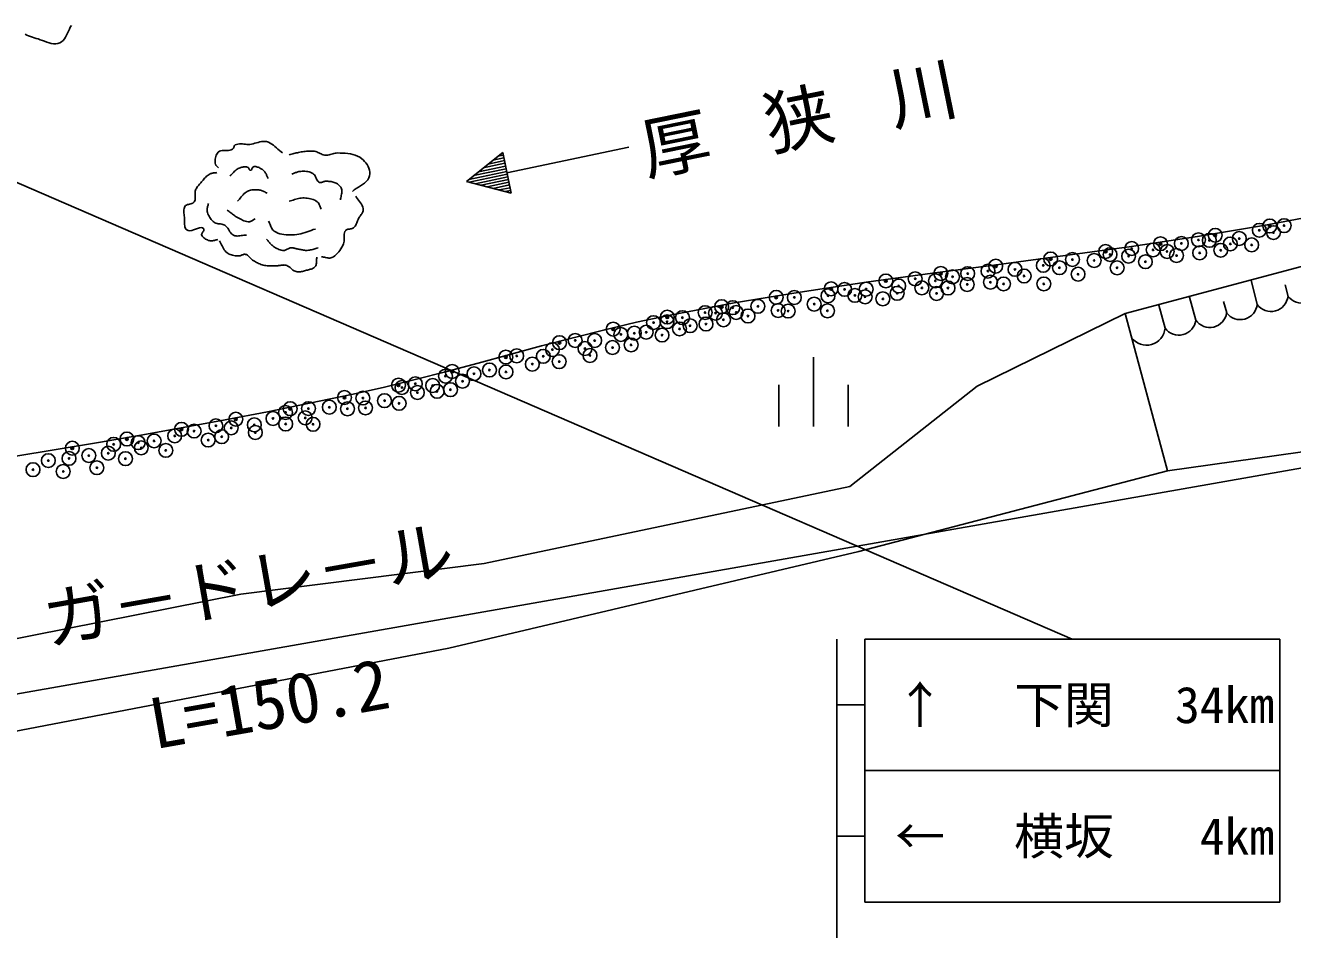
# Model space of a CAD drawing. Units: millimetres, scale not verified. Extents: x 40000 to 680000, y 20000 to 380000.
# Drawn here: x 465828 to 511612, y 245321 to 278009 of the extents above; entities that cross this region are included whole.
import ezdxf
from ezdxf.enums import TextEntityAlignment as Align

# ---------------------------------------------------------------- set-up
doc = ezdxf.new("R2010")
doc.units = ezdxf.units.MM
doc.header["$LTSCALE"] = 1000
doc.header["$PDMODE"] = 32
doc.header["$PDSIZE"] = 500
doc.layers.add('S-BGD', color=7, linetype='Continuous', lineweight=25)
doc.layers.add('S-STR-STRC', color=7, linetype='Continuous', lineweight=25)
doc.styles.add('@ＭＳ ゴシック', font='')
doc.styles.add('ＭＳ ゴシック', font='')
doc.styles.get('@ＭＳ ゴシック').set_extended_font_data('@MS Gothic')
doc.styles.get('ＭＳ ゴシック').set_extended_font_data('MS Gothic')

msp = doc.modelspace()

# ---------------------------------------------------------------- linework, layer by layer
at = {"layer": 'S-BGD'}
for p, q in [((481760, 272370), (483074, 273412)), ((483074, 273412), (483382, 271944)), ((487632, 273603), (483228, 272678)), ((482198, 272718), (483176, 272923)), ((482373, 272857), (483156, 273021)), ((482548, 272996), (483135, 273119)), ((482723, 273135), (483115, 273217)), ((482898, 273274), (483094, 273315)), ((481847, 272440), (483217, 272727)), ((481868, 272342), (483238, 272630)), ((482022, 272579), (483197, 272825)), ((482084, 272285), (483258, 272532)), ((482300, 272228), (483279, 272434)), ((483382, 271944), (481760, 272370)), ((482517, 272172), (483299, 272336)), ((482733, 272115), (483320, 272238)), ((482949, 272058), (483341, 272140)), ((483165, 272001), (483361, 272042)), ((505557, 267595), (515969, 270372)), ((510334, 267924), (510111, 268792)), ((511444, 268212), (511341, 268627)), ((507001, 267064), (506776, 267897)), ((508111, 267353), (507888, 268178)), ((509228, 267618), (509115, 268030)), ((500215, 264966), (505557, 267595)), ((507088, 261907), (505557, 267595)), ((494305, 263509), (494305, 266009)), ((493055, 263509), (493055, 265009)), ((495555, 263509), (495555, 265009)), ((495611, 261345), (500215, 264966)), ((507088, 261907), (515839, 263142)), ((495935, 258987), (507088, 261907)), ((482407, 258557), (495611, 261345)), ((481122, 255495), (495935, 258987)), ((473612, 257448), (482407, 258557)), ((460673, 254883), (473612, 257448)), ((481122, 255495), (463765, 252164))]:
    msp.add_line(p, q, dxfattribs=at)
for points in [[(467492, 278008), (467453, 277942), (467418, 277871), (467385, 277798), (467352, 277724), (467319, 277651), (467282, 277582), (467241, 277518), (467194, 277461), (467140, 277413), (467075, 277377), (467001, 277353), (466924, 277344), (466845, 277346), (466765, 277357), (466684, 277377), (466603, 277402), (466523, 277431), (466443, 277461), (466364, 277490), (466287, 277517), (466219, 277538), (466151, 277559), (466082, 277581), (466013, 277604), (465946, 277629), (465881, 277658), (465819, 277690)], [(475122, 273397), (475065, 273440), (475009, 273487), (474955, 273535), (474900, 273584), (474846, 273632), (474790, 273678), (474732, 273719), (474672, 273755), (474609, 273784), (474542, 273805), (474483, 273813), (474423, 273814), (474364, 273807), (474304, 273795), (474244, 273779), (474185, 273762), (474125, 273744), (474064, 273728), (474004, 273714), (473944, 273705), (473890, 273702), (473835, 273704), (473780, 273709), (473724, 273716), (473668, 273721), (473614, 273725), (473560, 273725), (473508, 273719), (473458, 273706), (473410, 273684), (473396, 273674), (473385, 273660), (473376, 273645), (473368, 273628), (473362, 273610), (473355, 273592), (473347, 273574), (473339, 273558), (473328, 273544), (473315, 273532), (473269, 273508), (473218, 273494), (473163, 273488), (473106, 273487), (473049, 273487), (472992, 273487), (472937, 273484), (472885, 273474), (472838, 273455), (472797, 273425), (472767, 273390), (472742, 273352), (472722, 273310), (472707, 273265), (472695, 273218), (472688, 273170), (472686, 273122), (472687, 273074), (472692, 273026), (472700, 272981), (472705, 272966), (472712, 272952), (472721, 272938), (472732, 272926), (472743, 272914), (472755, 272902), (472768, 272890), (472780, 272879), (472791, 272867), (472802, 272854)], [(477643, 272005), (477710, 272059), (477783, 272110), (477859, 272158), (477936, 272206), (478012, 272255), (478083, 272306), (478147, 272362), (478200, 272423), (478241, 272492), (478267, 272569), (478275, 272637), (478272, 272705), (478259, 272774), (478238, 272842), (478209, 272909), (478173, 272973), (478131, 273034), (478085, 273091), (478036, 273143), (477984, 273189), (477911, 273241), (477832, 273283), (477748, 273316), (477661, 273342), (477570, 273361), (477477, 273375), (477384, 273384), (477290, 273390), (477197, 273393), (477105, 273396), (477061, 273394), (477018, 273387), (476975, 273378), (476931, 273366), (476888, 273352), (476845, 273340), (476802, 273328), (476759, 273319), (476716, 273315), (476672, 273315), (476631, 273321), (476591, 273332), (476551, 273346), (476512, 273363), (476474, 273381), (476435, 273400), (476396, 273418), (476357, 273433), (476317, 273446), (476276, 273455), (476228, 273460), (476179, 273463), (476130, 273464), (476081, 273463), (476032, 273460), (475983, 273456), (475934, 273451), (475885, 273445), (475836, 273438), (475788, 273431), (475744, 273424), (475701, 273416), (475658, 273406), (475615, 273396), (475572, 273385), (475529, 273374), (475487, 273362), (475444, 273351), (475401, 273340), (475358, 273329)], [(473218, 272568), (473251, 272597), (473283, 272627), (473314, 272659), (473346, 272691), (473377, 272722), (473410, 272752), (473443, 272780), (473478, 272806), (473515, 272829), (473554, 272848), (473584, 272859), (473616, 272870), (473648, 272880), (473681, 272888), (473715, 272893), (473748, 272897), (473781, 272897), (473813, 272894), (473844, 272887), (473875, 272876), (473886, 272869), (473895, 272858), (473902, 272845), (473908, 272830), (473914, 272815), (473920, 272801), (473927, 272788), (473935, 272777), (473945, 272770), (473957, 272767), (473973, 272770), (473986, 272778), (473997, 272791), (474007, 272807), (474015, 272825), (474024, 272844), (474034, 272861), (474045, 272877), (474057, 272889), (474072, 272897), (474100, 272903), (474128, 272905), (474157, 272902), (474185, 272897), (474214, 272888), (474242, 272878), (474270, 272865), (474297, 272852), (474324, 272838), (474350, 272825), (474365, 272816), (474379, 272806), (474394, 272796), (474407, 272785), (474421, 272774), (474433, 272762), (474446, 272749), (474457, 272736), (474469, 272723), (474480, 272709), (474495, 272687), (474510, 272664), (474523, 272641), (474535, 272617), (474546, 272592), (474557, 272567), (474568, 272542), (474579, 272517), (474590, 272492), (474602, 272468)], [(472779, 270262), (472749, 270257), (472718, 270251), (472687, 270244), (472656, 270237), (472625, 270230), (472594, 270224), (472563, 270220), (472532, 270219), (472502, 270221), (472472, 270227), (472439, 270237), (472405, 270250), (472371, 270264), (472338, 270282), (472307, 270301), (472278, 270323), (472252, 270347), (472229, 270373), (472211, 270402), (472198, 270434), (472196, 270456), (472202, 270478), (472213, 270501), (472227, 270524), (472243, 270546), (472259, 270568), (472271, 270590), (472279, 270611), (472279, 270630), (472271, 270649), (472228, 270684), (472175, 270696), (472115, 270689), (472049, 270671), (471979, 270645), (471909, 270619), (471840, 270597), (471774, 270585), (471713, 270589), (471661, 270614), (471632, 270644), (471610, 270678), (471596, 270717), (471588, 270760), (471584, 270805), (471582, 270852), (471583, 270899), (471584, 270946), (471584, 270993), (471582, 271037), (471578, 271080), (471572, 271124), (471565, 271169), (471559, 271214), (471554, 271259), (471552, 271303), (471554, 271346), (471561, 271387), (471573, 271427), (471593, 271464), (471617, 271492), (471647, 271512), (471682, 271527), (471721, 271538), (471761, 271547), (471801, 271557), (471840, 271567), (471875, 271582), (471907, 271602), (471932, 271628), (471952, 271665), (471963, 271704), (471968, 271746), (471968, 271789), (471966, 271833), (471963, 271878), (471960, 271923), (471960, 271967), (471965, 272010), (471977, 272051), (471991, 272085), (472008, 272117), (472027, 272148), (472047, 272179), (472070, 272208), (472093, 272237), (472117, 272265), (472141, 272293), (472166, 272321), (472190, 272348), (472219, 272381), (472247, 272414), (472276, 272447), (472305, 272480), (472335, 272512), (472366, 272542), (472399, 272571), (472433, 272597), (472468, 272621), (472505, 272642), (472528, 272652), (472550, 272659), (472574, 272665), (472598, 272669), (472622, 272673), (472646, 272675), (472671, 272677), (472695, 272680), (472720, 272683), (472744, 272687)], [(475457, 272627), (475485, 272637), (475512, 272649), (475539, 272660), (475566, 272672), (475594, 272684), (475621, 272695), (475649, 272705), (475677, 272714), (475705, 272720), (475734, 272725), (475782, 272729), (475832, 272732), (475881, 272733), (475931, 272732), (475981, 272728), (476030, 272721), (476078, 272712), (476124, 272698), (476169, 272680), (476212, 272658), (476244, 272634), (476270, 272602), (476293, 272567), (476313, 272528), (476332, 272488), (476351, 272448), (476371, 272411), (476395, 272378), (476424, 272351), (476459, 272332), (476480, 272326), (476502, 272325), (476524, 272329), (476547, 272335), (476569, 272342), (476592, 272351), (476615, 272359), (476638, 272367), (476661, 272372), (476684, 272373), (476721, 272373), (476760, 272372), (476798, 272369), (476836, 272365), (476874, 272360), (476912, 272353), (476949, 272344), (476985, 272333), (477020, 272319), (477054, 272303), (477078, 272289), (477102, 272274), (477125, 272257), (477147, 272239), (477168, 272220), (477188, 272199), (477206, 272178), (477221, 272155), (477235, 272131), (477245, 272105), (477256, 272066), (477261, 272026), (477261, 271986), (477257, 271945), (477251, 271903), (477242, 271862), (477234, 271820), (477225, 271778), (477218, 271737), (477213, 271696)], [(473496, 271651), (473531, 271688), (473563, 271727), (473595, 271767), (473627, 271807), (473659, 271847), (473692, 271885), (473727, 271921), (473764, 271954), (473804, 271983), (473847, 272008), (473885, 272025), (473926, 272039), (473967, 272049), (474009, 272057), (474052, 272063), (474095, 272066), (474139, 272067), (474182, 272065), (474225, 272063), (474267, 272058), (474299, 272053), (474329, 272045), (474359, 272036), (474389, 272024), (474419, 272012), (474448, 271999), (474477, 271985), (474506, 271972), (474536, 271959), (474566, 271947)], [(473817, 270429), (473770, 270426), (473723, 270421), (473675, 270414), (473627, 270407), (473580, 270400), (473533, 270395), (473486, 270394), (473441, 270397), (473396, 270405), (473353, 270420), (473312, 270444), (473277, 270474), (473246, 270511), (473218, 270550), (473191, 270593), (473165, 270636), (473138, 270677), (473108, 270717), (473075, 270752), (473038, 270781), (473002, 270800), (472963, 270813), (472922, 270822), (472881, 270829), (472839, 270834), (472797, 270840), (472755, 270847), (472716, 270858), (472679, 270873), (472644, 270894), (472609, 270923), (472575, 270955), (472544, 270990), (472515, 271028), (472489, 271067), (472465, 271108), (472445, 271151), (472427, 271194), (472412, 271239), (472401, 271283), (472397, 271312), (472396, 271340), (472398, 271369), (472403, 271398), (472409, 271426), (472415, 271455), (472423, 271484), (472430, 271513), (472436, 271541), (472441, 271570)], [(475356, 271650), (475405, 271663), (475454, 271678), (475503, 271693), (475551, 271709), (475600, 271725), (475649, 271739), (475698, 271751), (475748, 271761), (475797, 271767), (475848, 271769), (475902, 271768), (475958, 271764), (476014, 271759), (476070, 271751), (476125, 271741), (476178, 271727), (476231, 271709), (476281, 271687), (476328, 271661), (476373, 271631), (476395, 271610), (476414, 271588), (476430, 271563), (476445, 271536), (476457, 271508), (476469, 271480), (476481, 271450), (476493, 271422), (476505, 271393), (476519, 271366)], [(476524, 269646), (476562, 269642), (476600, 269634), (476638, 269626), (476677, 269617), (476715, 269609), (476753, 269602), (476791, 269599), (476828, 269599), (476864, 269604), (476900, 269615), (476958, 269644), (477012, 269679), (477062, 269721), (477109, 269768), (477153, 269819), (477193, 269873), (477230, 269931), (477264, 269989), (477295, 270049), (477323, 270108), (477340, 270155), (477348, 270204), (477351, 270255), (477350, 270307), (477349, 270360), (477348, 270411), (477351, 270461), (477359, 270509), (477376, 270553), (477401, 270593), (477423, 270613), (477449, 270627), (477477, 270636), (477507, 270642), (477539, 270647), (477571, 270651), (477603, 270656), (477633, 270663), (477661, 270675), (477686, 270691), (477716, 270720), (477741, 270753), (477763, 270789), (477783, 270826), (477800, 270866), (477817, 270906), (477832, 270947), (477849, 270987), (477866, 271026), (477885, 271064), (477902, 271090), (477920, 271116), (477940, 271141), (477960, 271166), (477980, 271191), (477998, 271217), (478014, 271243), (478026, 271270), (478035, 271298), (478038, 271328), (478034, 271384), (478020, 271439), (477998, 271491), (477969, 271542), (477937, 271591), (477901, 271640), (477864, 271689), (477828, 271738), (477794, 271787), (477764, 271837)], [(465417, 262429), (466946, 262679), (468475, 262935), (470002, 263198), (471527, 263469), (473051, 263750), (474572, 264042), (476091, 264346), (477608, 264663), (478759, 264922), (479906, 265202), (481050, 265497), (482191, 265802), (483331, 266111), (484472, 266419), (485614, 266719), (486758, 267008), (487907, 267278), (489061, 267526), (491435, 267973), (493817, 268368), (496207, 268723), (498601, 269053), (500998, 269369), (503394, 269686), (505789, 270016), (508178, 270372), (510561, 270768), (512934, 271216)], [(473125, 271333), (473157, 271308), (473189, 271282), (473220, 271256), (473251, 271230), (473283, 271204), (473315, 271178), (473347, 271154), (473380, 271130), (473414, 271108), (473448, 271087), (473493, 271062), (473539, 271037), (473585, 271012), (473632, 270987), (473679, 270965), (473727, 270946), (473776, 270930), (473825, 270918), (473875, 270912), (473925, 270912), (473947, 270916), (473969, 270922), (473990, 270931), (474010, 270942), (474029, 270954), (474049, 270968), (474068, 270981), (474088, 270995), (474107, 271008), (474127, 271019)], [(476306, 270647), (476231, 270624), (476156, 270599), (476082, 270573), (476008, 270547), (475933, 270521), (475858, 270497), (475783, 270475), (475708, 270458), (475631, 270445), (475554, 270438), (475479, 270434), (475402, 270433), (475325, 270433), (475248, 270436), (475171, 270443), (475096, 270455), (475023, 270473), (474952, 270496), (474885, 270527), (474822, 270565), (474791, 270592), (474763, 270623), (474740, 270657), (474720, 270693), (474702, 270732), (474685, 270772), (474669, 270813), (474653, 270853), (474635, 270892), (474616, 270930)], [(472844, 270218), (472869, 270173), (472893, 270127), (472916, 270080), (472939, 270033), (472962, 269986), (472986, 269940), (473013, 269897), (473042, 269856), (473076, 269819), (473114, 269786), (473151, 269762), (473190, 269741), (473230, 269724), (473272, 269710), (473316, 269699), (473360, 269690), (473405, 269683), (473449, 269679), (473494, 269676), (473538, 269674), (473564, 269676), (473589, 269682), (473614, 269690), (473638, 269699), (473663, 269710), (473687, 269719), (473712, 269727), (473736, 269733), (473761, 269735), (473786, 269731), (473819, 269720), (473849, 269703), (473878, 269682), (473904, 269657), (473930, 269630), (473955, 269602), (473980, 269575), (474006, 269548), (474034, 269524), (474063, 269503), (474101, 269481), (474139, 269459), (474178, 269438), (474217, 269419), (474257, 269400), (474298, 269383), (474339, 269367), (474380, 269353), (474422, 269341), (474465, 269331), (474512, 269322), (474560, 269316), (474609, 269313), (474657, 269311), (474706, 269311), (474754, 269312), (474803, 269314), (474852, 269316), (474900, 269319), (474949, 269320), (474978, 269322), (475007, 269325), (475036, 269330), (475065, 269335), (475094, 269339), (475123, 269343), (475151, 269346), (475180, 269347), (475208, 269345), (475236, 269340), (475278, 269326), (475317, 269305), (475354, 269280), (475390, 269252), (475426, 269222), (475461, 269193), (475497, 269165), (475534, 269140), (475574, 269121), (475616, 269108), (475653, 269102), (475690, 269099), (475727, 269100), (475765, 269103), (475802, 269109), (475840, 269116), (475877, 269125), (475915, 269134), (475952, 269144), (475988, 269154), (476021, 269163), (476055, 269172), (476090, 269180), (476124, 269190), (476158, 269201), (476191, 269213), (476221, 269228), (476250, 269245), (476276, 269266), (476299, 269291), (476317, 269319), (476330, 269349), (476339, 269381), (476345, 269415), (476348, 269450), (476350, 269486), (476351, 269522), (476352, 269557), (476355, 269593), (476360, 269627)], [(476402, 269962), (476363, 269953), (476325, 269943), (476286, 269932), (476248, 269921), (476210, 269910), (476171, 269900), (476132, 269891), (476093, 269883), (476054, 269878), (476015, 269875), (475981, 269875), (475947, 269876), (475914, 269880), (475880, 269884), (475847, 269890), (475814, 269896), (475780, 269903), (475747, 269909), (475714, 269916), (475680, 269921), (475654, 269926), (475629, 269932), (475603, 269939), (475578, 269945), (475552, 269952), (475527, 269958), (475501, 269963), (475475, 269966), (475449, 269968), (475423, 269967), (475396, 269962), (475370, 269954), (475344, 269942), (475318, 269929), (475293, 269915), (475267, 269902), (475242, 269890), (475216, 269880), (475189, 269874), (475162, 269872), (475118, 269875), (475075, 269883), (475032, 269895), (474990, 269910), (474949, 269928), (474909, 269948), (474869, 269971), (474831, 269994), (474794, 270019), (474757, 270045), (474732, 270065), (474708, 270086), (474686, 270109), (474664, 270133), (474644, 270158), (474624, 270183), (474604, 270209), (474584, 270235), (474563, 270260), (474542, 270284)]]:
    msp.add_lwpolyline(points, dxfattribs=at)
for centre, radius in [((510407, 270602), 25), ((510787, 270755), 50), ((511304, 270769), 25), ((506837, 270115), 50), ((507591, 270124), 25), ((508210, 270254), 25), ((508603, 270237), 25), ((508815, 270421), 50), ((509361, 270108), 25), ((509684, 270303), 25), ((510917, 270517), 25), ((504855, 269832), 50), ((505015, 269721), 25), ((505685, 269665), 25), ((505798, 269941), 25), ((506571, 269890), 25), ((507076, 269834), 25), ((507417, 269688), 25), ((508253, 269783), 25), ((509014, 269879), 25), ((510131, 270072), 25), ((500884, 269302), 50), ((501581, 269188), 25), ((502602, 269333), 25), ((502870, 269564), 50), ((503187, 269247), 25), ((503656, 269543), 25), ((504441, 269509), 25), ((505269, 269244), 25), ((506291, 269464), 25), ((496915, 268770), 50), ((497975, 268848), 25), ((498708, 268774), 25), ((498900, 269040), 50), ((499325, 268919), 25), ((499872, 269035), 25), ((500604, 269126), 25), ((500694, 268724), 25), ((501909, 268949), 25), ((503859, 269012), 25), ((494936, 268485), 50), ((495426, 268464), 25), ((496203, 268474), 25), ((497324, 268323), 25), ((497380, 268587), 25), ((498216, 268518), 25), ((498748, 268317), 25), ((499160, 268514), 25), ((499855, 268643), 25), ((501169, 268662), 25), ((502622, 268662), 25), ((490984, 267839), 50), ((492291, 267852), 25), ((492955, 268178), 50), ((493609, 268172), 25), ((494327, 267931), 25), ((494825, 268233), 25), ((495796, 268248), 25), ((496165, 268197), 25), ((496807, 268122), 25), ((489020, 267464), 50), ((489567, 267443), 25), ((490386, 267626), 25), ((490764, 267606), 25), ((491048, 267367), 25), ((491386, 267804), 25), ((491508, 267632), 25), ((491936, 267502), 25), ((493022, 267703), 25), ((493386, 267681), 25), ((494806, 267690), 25), ((487066, 267029), 50), ((488257, 266916), 25), ((488522, 267264), 25), ((489010, 267295), 25), ((489463, 267035), 25), ((489845, 267151), 25), ((490418, 267212), 25), ((485124, 266538), 50), ((485692, 266619), 25), ((486396, 266615), 25), ((487343, 266836), 25), ((487714, 266456), 25), ((487829, 266881), 25), ((488830, 266813), 25), ((483186, 266019), 50), ((483579, 266062), 25), ((484540, 266046), 25), ((484870, 266287), 25), ((486046, 266326), 25), ((486227, 266075), 25), ((487042, 266361), 25), ((481250, 265497), 50), ((482596, 265550), 25), ((484144, 265763), 25), ((485115, 265853), 25), ((481005, 265330), 25), ((481623, 265145), 25), ((482037, 265416), 25), ((483193, 265481), 25), ((479307, 265001), 50), ((479434, 264918), 25), ((479918, 265053), 25), ((479992, 264737), 25), ((480544, 264989), 25), ((480703, 264779), 25), ((481186, 264839), 25), ((475398, 264153), 50), ((476057, 264156), 25), ((476811, 264206), 25), ((477356, 264557), 50), ((477466, 264148), 25), ((478023, 264536), 25), ((478119, 264180), 25), ((478804, 264442), 25), ((479331, 264345), 25), ((473433, 263771), 50), ((474776, 263799), 25), ((475229, 264017), 25), ((475940, 263820), 25), ((471468, 263407), 50), ((471925, 263344), 25), ((472714, 263535), 25), ((473267, 263458), 25), ((474100, 263568), 25), ((474137, 263290), 25), ((475232, 263599), 25), ((476222, 263588), 25), ((469020, 262864), 25), ((469498, 263058), 50), ((469907, 262924), 25), ((470480, 262986), 25), ((471224, 263169), 25), ((472435, 263019), 25), ((472922, 263140), 25), ((467407, 262355), 25), ((467525, 262723), 50), ((468122, 262458), 25), ((468825, 262544), 25), ((469446, 262345), 25), ((470017, 262735), 25), ((470902, 262645), 25), ((466105, 261949), 25), ((466659, 262276), 25), ((467196, 261882), 25), ((468413, 262018), 25)]:
    msp.add_circle(centre, radius, dxfattribs=at)
for centre, radius, start, end in [((511935, 268584), 615, 217.1734, 354.827), ((509721, 267985), 615, 216.6365, 354.2902), ((510833, 268283), 615, 215.7341, 353.3878), ((508618, 267702), 615, 214.5201, 352.1738), ((506332, 267119), 671, 216.6072, 355.263), ((507500, 267424), 615, 215.7786, 353.4323)]:
    msp.add_arc(centre, radius, start, end, dxfattribs=at)
for p in [(508815, 270421), (510407, 270602), (510787, 270755), (510917, 270517), (511304, 270769), (505798, 269941), (506571, 269890), (506837, 270115), (507591, 270124), (508210, 270254), (508603, 270237), (509014, 269879), (509361, 270108), (509684, 270303), (510131, 270072), (502870, 269564), (503656, 269543), (504441, 269509), (504855, 269832), (505015, 269721), (505685, 269665), (506291, 269464), (507076, 269834), (507417, 269688), (508253, 269783), (498900, 269040), (499872, 269035), (500604, 269126), (500884, 269302), (501581, 269188), (502602, 269333), (503187, 269247), (503859, 269012), (505269, 269244), (496915, 268770), (497380, 268587), (497975, 268848), (498216, 268518), (498708, 268774), (499160, 268514), (499325, 268919), (499855, 268643), (500694, 268724), (501169, 268662), (501909, 268949), (502622, 268662), (492955, 268178), (493609, 268172), (494825, 268233), (494936, 268485), (495426, 268464), (495796, 268248), (496165, 268197), (496203, 268474), (496807, 268122), (497324, 268323), (498748, 268317), (490386, 267626), (490764, 267606), (490984, 267839), (491386, 267804), (491508, 267632), (492291, 267852), (493022, 267703), (493386, 267681), (494327, 267931), (494806, 267690), (488522, 267264), (489010, 267295), (489020, 267464), (489567, 267443), (489845, 267151), (490418, 267212), (491048, 267367), (491936, 267502), (487066, 267029), (487343, 266836), (487829, 266881), (488257, 266916), (488830, 266813), (489463, 267035), (484870, 266287), (485124, 266538), (485692, 266619), (486046, 266326), (486396, 266615), (487042, 266361), (487714, 266456), (483186, 266019), (483579, 266062), (484144, 265763), (484540, 266046), (485115, 265853), (486227, 266075), (481005, 265330), (481250, 265497), (482037, 265416), (482596, 265550), (483193, 265481), (479307, 265001), (479434, 264918), (479918, 265053), (480544, 264989), (481186, 264839), (481623, 265145), (477356, 264557), (478023, 264536), (478804, 264442), (479992, 264737), (480703, 264779), (475229, 264017), (475398, 264153), (476057, 264156), (476811, 264206), (477466, 264148), (478119, 264180), (479331, 264345), (472714, 263535), (473433, 263771), (474100, 263568), (474776, 263799), (475232, 263599), (475940, 263820), (476222, 263588), (469498, 263058), (471224, 263169), (471468, 263407), (471925, 263344), (472435, 263019), (472922, 263140), (473267, 263458), (474137, 263290), (467525, 262723), (469020, 262864), (469907, 262924), (470017, 262735), (470480, 262986), (470902, 262645), (466659, 262276), (467407, 262355), (468122, 262458), (468825, 262544), (469446, 262345), (466105, 261949), (467196, 261882), (468413, 262018)]:
    msp.add_point(p, dxfattribs=at)
at = {"layer": 'S-STR-STRC'}
for p, q in [((503650, 255821), (447773, 280010)), ((545158, 267863), (403441, 242911)), ((495150, 255821), (495150, 244321)), ((496150, 255821), (511150, 255821)), ((496150, 255821), (496150, 246321)), ((511150, 255821), (511150, 246321)), ((495150, 253446), (496150, 253446)), ((511150, 251071), (496150, 251071)), ((495150, 248696), (496150, 248696)), ((511150, 246321), (496150, 246321))]:
    msp.add_line(p, q, dxfattribs=at)

# ---------------------------------------------------------------- texts
at = {"layer": 'S-BGD', "insert": (495001, 273725), "char_height": 1833, "attachment_point": 8, "rotation": 11.52, "style": 'ＭＳ ゴシック'}
msp.add_mtext('\\T1.82;厚狭川', dxfattribs=at)
at = {"layer": 'S-STR-STRC', "style": 'ＭＳ ゴシック'}
msp.add_text('ガ－ドレ－ル', height=1833, rotation=9.985, dxfattribs=at).set_placement((474126, 256372), align=Align.BOTTOM_CENTER)
at = {"layer": 'S-STR-STRC', "style": '@ＭＳ ゴシック'}
msp.add_text('L=150.2', height=1833, rotation=9.985, dxfattribs=at).set_placement((474472, 254402), align=Align.TOP_CENTER)
at = {"layer": 'S-STR-STRC', "style": 'ＭＳ ゴシック'}
for s, p in [('↑', (498150, 253446)), ('下関', (503350, 253446)), ('横坂', (503350, 248696)), ('←', (498150, 248696))]:
    msp.add_text(s, height=1320, dxfattribs=at).set_placement(p, align=Align.MIDDLE_CENTER)
for s, p in [('34km', (510950, 253446)), ('4km', (510950, 248696))]:
    msp.add_text(s, height=1320, dxfattribs=at).set_placement(p, align=Align.MIDDLE_RIGHT)

doc.saveas('drawing.dxf')
